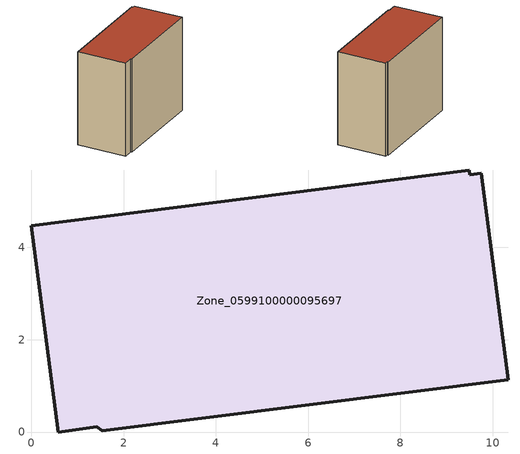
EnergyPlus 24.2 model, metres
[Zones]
Zone_0599100000095697
 floor ground (C_G): 9.75,5.61 10.34,1.13 1.54,0.03 1.42,0.11 0.58,0 0,4.47 9.5,5.68 9.51,5.58 z0
 wall outside (C_F): 9.5,5.68 0,4.47 0.58,0 1.42,0.11 1.54,0.03 10.34,1.13 9.75,5.61 9.51,5.58 9.5,5.68 z0:8.64
 roof outside (C_R): 10.34,1.13 9.75,5.61 9.51,5.58 9.5,5.68 0,4.47 0.58,0 1.42,0.11 1.54,0.03 z8.64
[BUILDING]
Pand.0599100000095697: North Axis=0; Terrain=City; Loads Convergence Tolerance Value=0.04; Temperature Convergence Tolerance Value=0.4; Solar Distribution=FullExterior; Maximum Number of Warmup Days=25; Minimum Number of Warmup Days=1
[Site:Location]
Rotterdam.The.Hague.AP_ZH_NLD Design_Conditions: Latitude=51.96; Longitude=4.45; Time Zone=1; Elevation=-4.5
[SITE:GROUNDTEMPERATURE:BUILDINGSURFACE]
18, 18, 18, 18, 18, 18, 18, 18, 18, 18, 18, 18
[MATERIAL] Thermal Absorptance=0.9; Solar Absorptance=0.7; Visible Absorptance=0.7
Name | Roughness | Thickness | Conductivity | Density | Specific Heat
G.TI.1992-2005 | MediumSmooth | 0.15 | 0.06 | 540 | 1210
F.TI.1992-2005 | Rough | 0.3 | 0.12 | 1920 | 840
R.TI.1992-2005 | MediumRough | 0.2 | 0.08 | 1500 | 1000
[CONSTRUCTION]
C_G: G.TI.1992-2005
C_F: F.TI.1992-2005
C_R: R.TI.1992-2005
[ZONE]
Zone_0599100000095697: Type=1; Multiplier=1; Ceiling Height=Autocalculate; Volume=Autocalculate; Floor Area=autocalculate; Part of Total Floor Area=Yes
[ZONEINFILTRATION:DESIGNFLOWRATE]
Infil_Zone_0599100000095697: Zone or ZoneList or Space or SpaceList=Zone_0599100000095697; Schedule=AlwaysOn; Design Flow Rate Calculation Method=Flow/Area; Flow Rate per Floor Area=0.0015; Constant Term Coefficient=1; Temperature Term Coefficient=0; Velocity Term Coefficient=0; Velocity Squared Term Coefficient=0
[HVACTEMPLATE:ZONE:IDEALLOADSAIRSYSTEM]
Zone_0599100000095697: Maximum Heating Supply Air Temperature=50; Minimum Cooling Supply Air Temperature=13; Maximum Heating Supply Air Humidity Ratio=0.0156; Minimum Cooling Supply Air Humidity Ratio=0.0077; Heating Limit=NoLimit; Cooling Limit=NoLimit; Dehumidification Control Type=ConstantSensibleHeatRatio; Cooling Sensible Heat Ratio=0.7; Dehumidification Setpoint=60; Humidification Control Type=None; Humidification Setpoint=30; Outdoor Air Method=None; Outdoor Air Flow Rate per Person=0.00944; Outdoor Air Flow Rate per Zone Floor Area=0; Outdoor Air Flow Rate per Zone=0; Demand Controlled Ventilation Type=None; Outdoor Air Economizer Type=NoEconomizer; Heat Recovery Type=None; Sensible Heat Recovery Effectiveness=0.7; Latent Heat Recovery Effectiveness=0.65
[ZONECONTROL:THERMOSTAT]
ThermostatControl_Zone_0599100000095697: Zone or ZoneList=Zone_0599100000095697; Control Type Schedule=DualSetpointControlType; Control 1=Thermostat_Zone_0599100000095697; Temperature Difference Between Cutout And Setpoint=0
[THERMOSTATSETPOINT:DUALSETPOINT]
Thermostat_Zone_0599100000095697: Heating Setpoint Temperature Schedule=HeatingSetpoint_Zone_0599100000095697; Cooling Setpoint Temperature Schedule=CoolingSetpoint_Zone_0599100000095697
[SCHEDULE:COMPACT]
HeatingSetpoint_Zone_0599100000095697: Through: 12/31, For: AllDays, Until: 24:00, 21
CoolingSetpoint_Zone_0599100000095697: Through: 12/31, For: AllDays, Until: 24:00, 24
DualSetpointControlType: Through: 12/31, For: AllDays, Until: 24:00, 4
AlwaysOn: Through: 12/31, For: AllDays, Until: 24:00, 1
